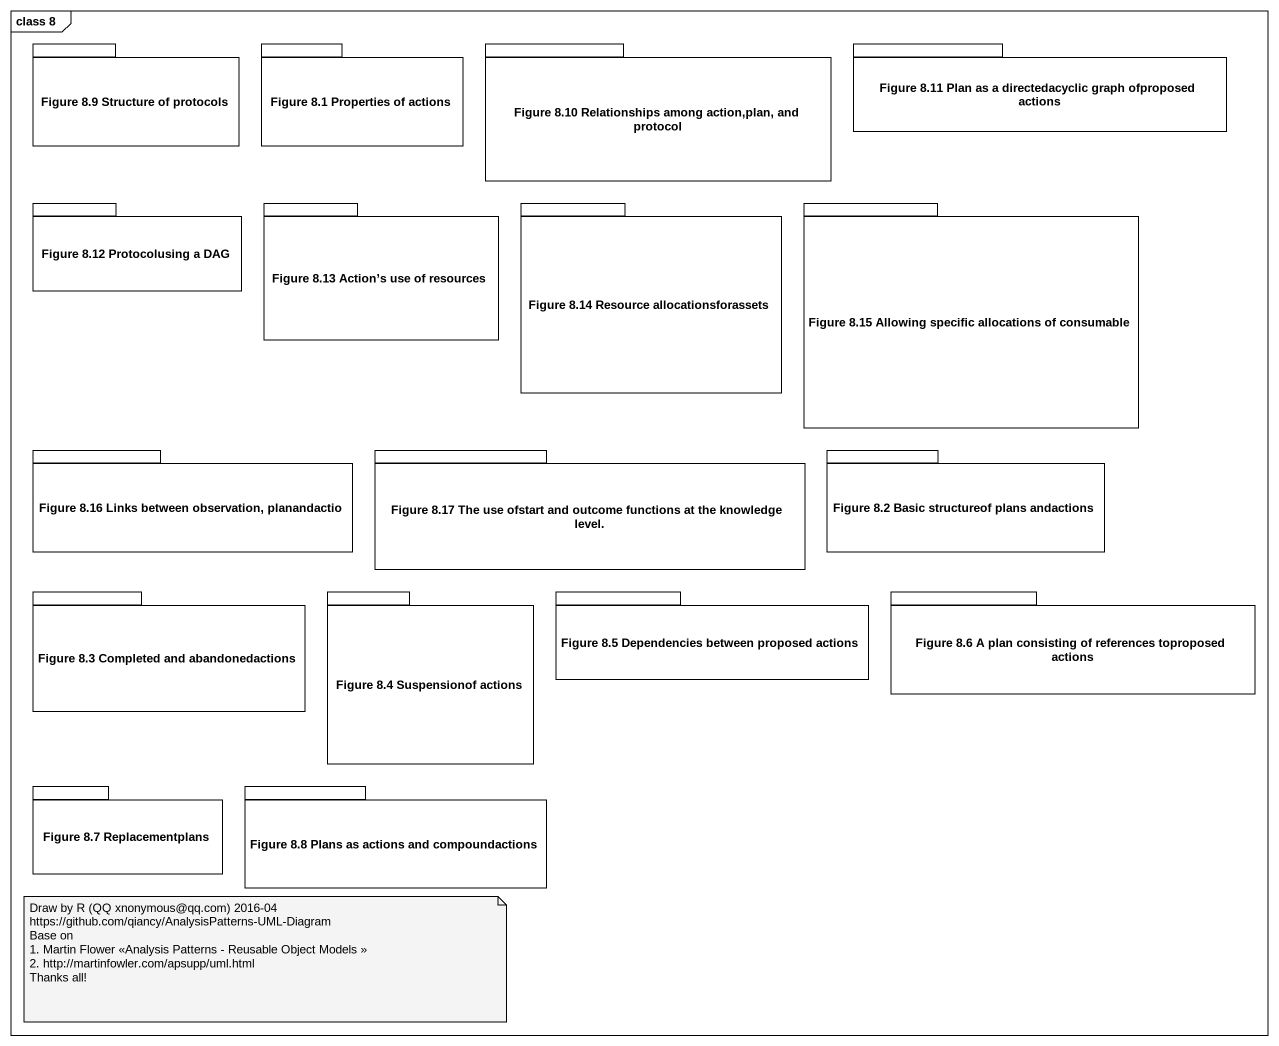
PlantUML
@startuml
mainframe class 8
package "Figure 8.9 Structure of protocols" as Figure_8_9_Structure_of {
}
package "Figure 8.1 Properties of actions" as Figure_8_1_Properties_of {
}
package "Figure 8.10 Relationships among action,plan, and protocol" as Figure_8_10_Relationships {
}
package "Figure 8.11 Plan as a directedacyclic graph ofproposed actions" as Figure_8_11_Plan_as_a {
}
package "Figure 8.12 Protocolusing a DAG" as Figure_8_12_Protocolusing_a {
}
package "Figure 8.13 Action’s use of resources" as Figure_8_13_Action_s_use_of {
}
package "Figure 8.14 Resource allocationsforassets" as Figure_8_14_Resource {
}
package "Figure 8.15 Allowing specific allocations of consumable" as Figure_8_15_Allowing {
}
package "Figure 8.16 Links between observation, planandactio" as Figure_8_16_Links_between {
}
package "Figure 8.17 The use ofstart and outcome functions at the knowledge level." as Figure_8_17_The_use_ofstart {
}
package "Figure 8.2 Basic structureof plans andactions" as Figure_8_2_Basic {
}
package "Figure 8.3 Completed and abandonedactions" as Figure_8_3_Completed_and {
}
package "Figure 8.4 Suspensionof actions" as Figure_8_4_Suspensionof {
}
package "Figure 8.5 Dependencies between proposed actions" as Figure_8_5_Dependencies {
}
package "Figure 8.6 A plan consisting of references toproposed actions" as Figure_8_6_A_plan {
}
package "Figure 8.7 Replacementplans" as Figure_8_7_Replacementplans {
}
package "Figure 8.8 Plans as actions and compoundactions" as Figure_8_8_Plans_as_actions {
}
note as N1
  Draw by R (QQ xnonymous@qq.com) 2016-04
  https://github.com/qiancy/AnalysisPatterns-UML-Diagram
  Base on
  1. Martin Flower <<Analysis Patterns - Reusable Object Models >>
  2. http://martinfowler.com/apsupp/uml.html
  Thanks all!
end note
@enduml
